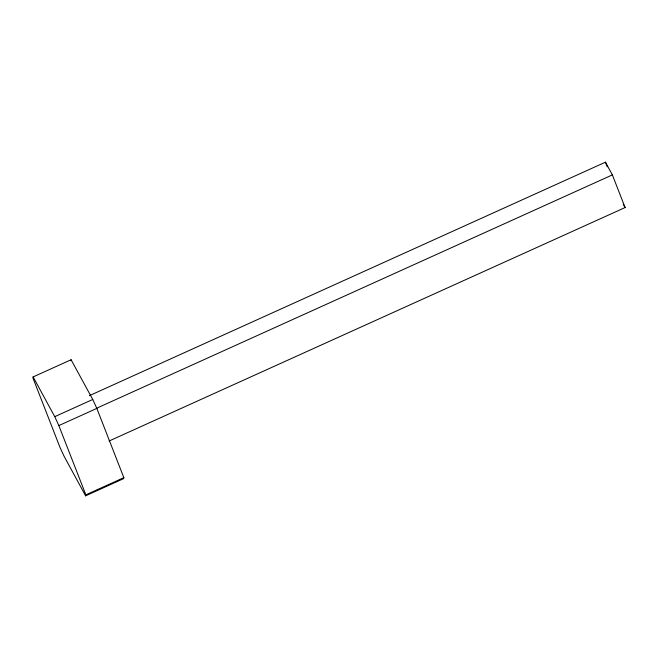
<?xml version="1.0" encoding="UTF-8"?>
<svg xmlns="http://www.w3.org/2000/svg" width="658" height="658" viewBox="0 0 658 658"><rect width="100%" height="100%" fill="white"/><g stroke="black" fill="none" stroke-linecap="round" stroke-linejoin="round"><path stroke-width="0.99" d="M33.13 376.919L32.9 377.889L59.903 447.16L63.999 456.076L85.614 495.828L123.605 478.637L123.836 477.667L96.833 408.396L92.745 399.472L71.097 359.745L33.13 376.919L54.754 416.662L58.842 425.586L85.853 494.849L85.614 495.828M70.858 360.716L71.097 359.745M89.414 395.647L605.45 162.172L612.368 174.896L625.1 207.55L109.063 441.025M54.754 416.662L92.745 399.472M96.331 408.371L612.368 174.896M58.842 425.586L96.833 408.396M85.853 494.849L123.836 477.667M623.258 204.153L625.1 207.55M605.45 162.172L607.268 166.836"/></g></svg>
